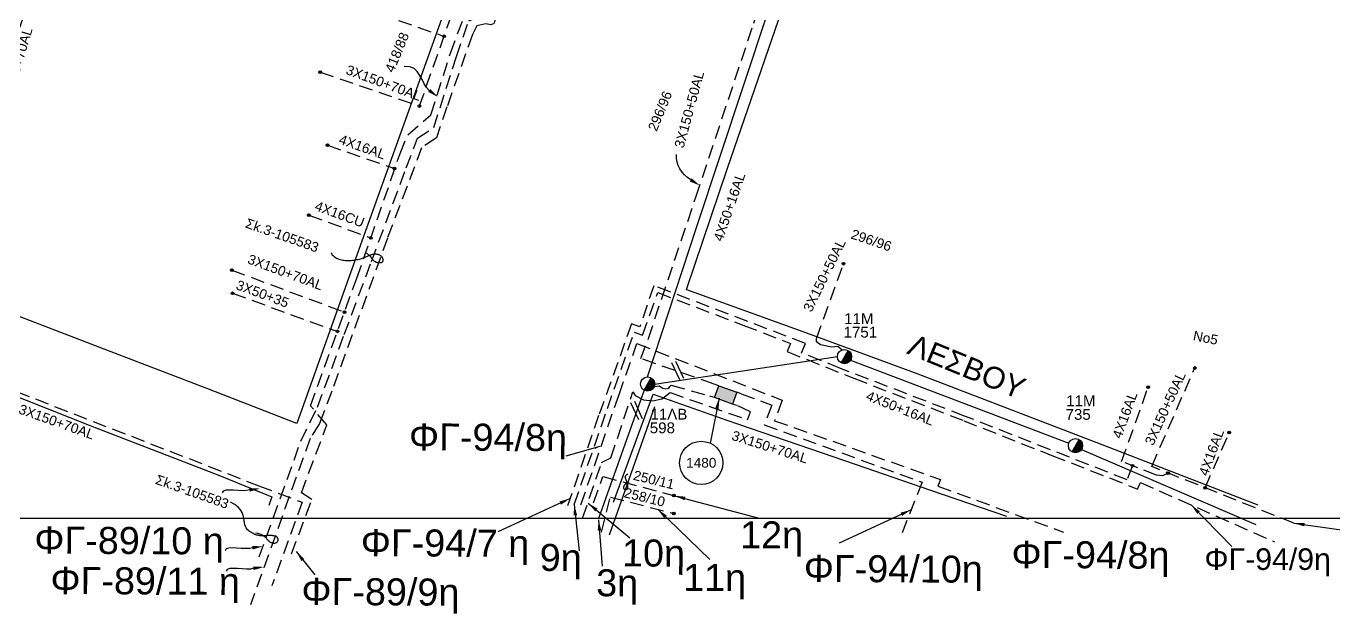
# Model space of a CAD drawing. Header units: millimetres. Extents: x 751 to 1825, y 360 to 872.
# Drawn here: x 1406.9 to 1527.8, y 361 to 415.4 of the extents above; entities that cross this region are included whole.
import ezdxf

# ---------------------------------------------------------------- set-up
doc = ezdxf.new("R2010")
doc.units = ezdxf.units.MM
doc.linetypes.add('DASHED', pattern=[19.05, 12.7, -6.35])
for name, color, linetype in [('Link Box 4 Διευθύνσεων', 7, 'Continuous'), ('Άγνωστα', 7, 'Continuous'), ('Γυμνά εναέρια ΧΤ (3Φ)   3x35+35CU', 7, 'Continuous'), ('Γυμνά εναέρια ΧΤ και ΦΟΠ (3Φ)   4x50+16AL', 7, 'Continuous'), ('Επιγραφές - Σχήματα', 7, 'Continuous'), ('Καλώδια ΧΤ   3x150+50AL', 7, 'DASHED'), ('Καλώδια ΧΤ   3x150+50AL XLPE', 7, 'DASHED'), ('Καλώδια ΧΤ   3x150AL+50CU', 7, 'DASHED'), ('Καλώδια ΧΤ   3x150AL+50XLPE', 7, 'DASHED'), ('Στύλος ΦΜ', 7, 'Continuous'), ('Στύλος ΦΜ @ 1', 7, 'Continuous'), ('Συνδέσεις', 7, 'Continuous'), ('Τομή', 7, 'Continuous'), ('Υπόβαθρο ΔΕΗ', 7, 'Continuous'), ('Υπόγεια καλώδια Δικτύου ΧΤ και Παρ. ΧΤ - 3X150+70 AL', 7, 'DASHED'), ('Υπόγεια καλώδια Παροχών ΧΤ   4x16AL', 7, 'DASHED'), ('Υπόγεια καλώδια Παροχών ΧΤ   4x16CU', 7, 'DASHED')]:
    doc.layers.add(name, color=color, linetype=linetype)
doc.styles.add('arial', font='ARIAL.TTF')
doc.styles.get("Standard").update_dxf_attribs({"font": 'ARIAL.TTF'})
doc.linetypes.add('SYN_LINE', pattern='A,0.5,-0.0001,["/\\/\\/\\/",Standard,S=0.1,R=0,X=0,Y=-0.05],-0.25', length=0.7501)
doc.dimstyles.new('ISO-25', dxfattribs={"dimtxt": 2.5, "dimasz": 2.5, "dimexe": 1.25, "dimexo": 0.625, "dimtad": 1, "dimtxsty": 'Standard', "dimcen": 2.5, "dimadec": 0, "dimazin": 0, "dimtfac": 1, "dimtmove": 0, "dimatfit": 3, "dimfxl": 1, "dimarcsym": 0})

# ---------------------------------------------------------------- blocks, each defined once
blk = doc.blocks.new('ΥΠΑΡΧΩΝ ΤΣΙΜΕΝΤΕΝΙΟΣ ΣΤΥΛΟΣ')
at = {"layer": 'Στύλος ΦΜ'}
blk.add_hatch(color=256, dxfattribs=at).paths.add_polyline_path([(-1.29, -2.28, 0.574793), (2.62, 0, 0.268822), (1.3, 2.27)])
blk.add_line((-1.29, -2.28), (1.3, 2.27), dxfattribs=at)
blk.add_circle((0, 0), 2.62, dxfattribs=at)
at = {"layer": 'Στύλος ΦΜ', "flags": 4}
for tag, p in [('ΑΡΙΘΜΟΣ', (-4.68, 8.05)), ('ΤΥΠΟΣ', (-4.91, 3.03))]:
    blk.add_attdef(tag, p, '', height=4, dxfattribs=at)
blk = doc.blocks.new('_ΣΥΝΔΕΣΗ')
at = {"layer": 'Συνδέσεις', "linetype": 'SYN_LINE', "ltscale": 40}
blk.add_hatch(color=256, dxfattribs=at).paths.add_polyline_path([(0.5, -0.01, 1), (-0.5, -0.01, 1)])
at = {"layer": 'Συνδέσεις'}
blk.add_circle((0, -0.01), 0.5, dxfattribs=at)
blk = doc.blocks.new('ΤΟΜΗ')
at = {"layer": 'Τομή', "ltscale": 40}
for p, q in [((-5.68, 0), (5.68, 0)), ((5.68, -2.33), (-5.68, -2.33))]:
    blk.add_line(p, q, dxfattribs=at)
blk = doc.blocks.new('LINK BOX 4 ΑΝΑΧΩΡΗΣΕΩΝ')
at = {"layer": 'Link Box 4 Διευθύνσεων', "ltscale": 40}
blk.add_hatch(color=256, dxfattribs=at).paths.add_polyline_path([(-3.54, 0), (-3.54, -4.67), (3.54, -4.67), (3.54, 0)])
for p, q in [((-3.54, 0), (-5.33, 0)), ((5.33, 0), (3.54, 0)), ((-3.54, -4.67), (-5.33, -4.67)), ((5.33, -4.67), (3.54, -4.67))]:
    blk.add_line(p, q, dxfattribs=at)
blk.add_lwpolyline([(-3.54, -4.67), (-3.54, 0), (3.54, 0), (3.54, -4.67)], close=True, dxfattribs=at)

msp = doc.modelspace()

# ---------------------------------------------------------------- linework, layer by layer
at = {"layer": 'Άγνωστα', "color": 85, "linetype": 'DASHED', "ltscale": 0.1}
msp.add_lwpolyline([(1443.26, 408.01), (1450.08, 427.34), (1450.41, 427.45), (1451.11, 427.28), (1451.42, 427.62)], dxfattribs=at)
at = {"layer": 'Άγνωστα', "color": 173, "linetype": 'DASHED', "ltscale": 0.1}
for points in [[(1482.35, 385.43), (1481.95, 385.76), (1481.41, 385.69), (1480.34, 385.92), (1479.99, 386.19), (1479.99, 386.49), (1482.47, 393.42)], [(1464.98, 382.06), (1465.44, 382.13), (1465.59, 382.01), (1465.76, 381.9), (1466.03, 381.84), (1466.32, 381.9), (1466.43, 382.04), (1466.55, 382.17), (1470.12, 381.18)], [(1458.35, 369.88), (1460.11, 375.02), (1460.97, 375.45), (1463, 381.56), (1463.22, 381.21), (1463.99, 380.81), (1464.85, 380.74), (1465.69, 380.92), (1466.44, 381.49), (1473.61, 378.98), (1473.87, 379.72), (1472.63, 380.29)]]:
    msp.add_lwpolyline(points, dxfattribs=at)
at = {"layer": 'Γυμνά εναέρια ΧΤ (3Φ)   3x35+35CU', "color": 173, "linetype": 'DASHED', "ltscale": 0.1}
msp.add_lwpolyline([(1425.97, 390.68), (1435.68, 387.15)], dxfattribs=at)
at = {"layer": 'Γυμνά εναέρια ΧΤ και ΦΟΠ (3Φ)   4x50+16AL', "color": 6, "ltscale": 0.1}
msp.add_lwpolyline([(1464.36, 382.94), (1468.87, 396.76), (1475.44, 416.56)], dxfattribs=at)
at = {"layer": 'Γυμνά εναέρια ΧΤ και ΦΟΠ (3Φ)   4x50+16AL', "color": 173, "ltscale": 0.1}
for points in [[(1465.01, 382.28), (1481.91, 384.82)], [(1483.13, 384.49), (1503.32, 376.8)], [(1504.48, 376.22), (1520.62, 369.29)]]:
    msp.add_lwpolyline(points, dxfattribs=at)
at = {"layer": 'Γυμνά εναέρια ΧΤ και ΦΟΠ (3Φ)   4x50+16AL', "color": 85, "ltscale": 0.1}
for points in [[(1464.04, 381.71), (1459.82, 369.84)], [(1465.01, 380.18), (1460.79, 368.3)]]:
    msp.add_lwpolyline(points, dxfattribs=at)
at = {"layer": 'Επιγραφές - Σχήματα', "ltscale": 0.1}
msp.add_lwpolyline([(1720, 856.45), (751.91, 856.45), (751.91, 369.88), (1720, 369.88)], close=True, dxfattribs=at)
for points in [[(1444.17, 409.45), (1443.9, 409.72), (1443.69, 410.07), (1443.5, 410.45), (1443.3, 410.84), (1443.06, 411.19), (1442.76, 411.47), (1442.37, 411.64), (1441.85, 411.67)], [(1468.35, 401.17), (1468.05, 401.39), (1467.78, 401.64), (1467.54, 401.9), (1467.35, 402.18), (1467.2, 402.49), (1467.09, 402.81), (1467.04, 403.15), (1467.04, 403.51)], [(1435.08, 394.46), (1435.13, 394.35), (1435.2, 394.25), (1435.28, 394.16), (1435.38, 394.07), (1435.48, 394), (1435.58, 393.94), (1435.69, 393.89), (1435.81, 393.84), (1435.93, 393.81), (1436.04, 393.77), (1436.17, 393.75), (1436.29, 393.73), (1436.41, 393.72), (1436.54, 393.71), (1436.67, 393.71), (1436.8, 393.71), (1436.94, 393.72), (1437.07, 393.73), (1437.21, 393.75), (1437.34, 393.77), (1437.47, 393.79), (1437.6, 393.82), (1437.73, 393.85), (1437.85, 393.88), (1437.96, 393.92), (1438.07, 393.96), (1438.17, 394), (1438.27, 394.04), (1438.36, 394.08), (1438.45, 394.12), (1438.53, 394.15), (1438.6, 394.18), (1438.68, 394.21), (1438.74, 394.24), (1438.81, 394.26), (1438.87, 394.27), (1438.93, 394.29), (1438.98, 394.3), (1439.04, 394.31), (1439.09, 394.31), (1439.15, 394.32), (1439.2, 394.32), (1439.25, 394.32), (1439.31, 394.31), (1439.36, 394.31), (1439.41, 394.3), (1439.46, 394.28), (1439.5, 394.26), (1439.55, 394.24), (1439.59, 394.22), (1439.63, 394.19), (1439.67, 394.17), (1439.7, 394.13), (1439.74, 394.1), (1439.77, 394.06), (1439.79, 394.03), (1439.81, 393.99), (1439.83, 393.95), (1439.85, 393.91), (1439.86, 393.87), (1439.87, 393.83), (1439.88, 393.79), (1439.88, 393.75), (1439.88, 393.71), (1439.87, 393.68), (1439.86, 393.65), (1439.85, 393.62), (1439.83, 393.59), (1439.81, 393.56), (1439.79, 393.54), (1439.76, 393.53), (1439.72, 393.51), (1439.68, 393.5), (1439.63, 393.5), (1439.58, 393.49), (1439.53, 393.49), (1439.47, 393.5), (1439.42, 393.5), (1439.37, 393.51), (1439.32, 393.53), (1439.27, 393.54), (1439.23, 393.56), (1439.19, 393.58), (1439.15, 393.6), (1439.12, 393.62), (1439.08, 393.64), (1439.05, 393.67), (1439.03, 393.7), (1439, 393.72), (1438.97, 393.75), (1438.95, 393.78), (1438.93, 393.8), (1438.91, 393.83), (1438.89, 393.86), (1438.87, 393.89), (1438.85, 393.91), (1438.83, 393.94), (1438.81, 393.97), (1438.8, 393.99), (1438.78, 394.02), (1438.76, 394.05), (1438.74, 394.08), (1438.72, 394.1), (1438.69, 394.13), (1438.66, 394.15), (1438.63, 394.18), (1438.6, 394.21), (1438.56, 394.23), (1438.52, 394.26), (1438.47, 394.29), (1438.41, 394.32), (1438.35, 394.35)], [(1462.61, 373.2), (1462.48, 373.13), (1462.38, 373.06), (1462.3, 373.01), (1462.24, 372.97), (1462.2, 372.93), (1462.18, 372.9), (1462.16, 372.87), (1462.15, 372.84), (1462.15, 372.81), (1462.14, 372.77), (1462.14, 372.74), (1462.14, 372.71), (1462.14, 372.68), (1462.14, 372.65), (1462.15, 372.62), (1462.16, 372.6), (1462.18, 372.57), (1462.19, 372.55), (1462.21, 372.54), (1462.23, 372.52), (1462.26, 372.51), (1462.28, 372.5), (1462.31, 372.5), (1462.33, 372.5), (1462.36, 372.51), (1462.38, 372.52), (1462.41, 372.53), (1462.43, 372.55), (1462.46, 372.57), (1462.48, 372.59), (1462.49, 372.62), (1462.51, 372.65), (1462.52, 372.68), (1462.53, 372.71), (1462.54, 372.74), (1462.54, 372.78), (1462.54, 372.81), (1462.54, 372.85), (1462.54, 372.89), (1462.53, 372.93), (1462.52, 372.98), (1462.51, 373.02), (1462.5, 373.07), (1462.48, 373.12), (1462.47, 373.17), (1462.45, 373.21), (1462.43, 373.26), (1462.42, 373.3), (1462.4, 373.35), (1462.38, 373.39), (1462.37, 373.43), (1462.35, 373.47), (1462.34, 373.51), (1462.32, 373.55), (1462.31, 373.58), (1462.3, 373.62), (1462.29, 373.66), (1462.29, 373.69), (1462.3, 373.73), (1462.31, 373.77), (1462.34, 373.82), (1462.38, 373.86), (1462.44, 373.91), (1462.52, 373.97)], [(1427.54, 372.48), (1427.26, 372.42), (1426.9, 372.4), (1426.49, 372.42), (1426.07, 372.45), (1425.68, 372.47), (1425.35, 372.45), (1425.12, 372.37), (1425.02, 372.21)], [(1428.09, 368.52), (1428.29, 368.48), (1428.46, 368.43), (1428.6, 368.38), (1428.72, 368.33), (1428.82, 368.27), (1428.9, 368.21), (1428.96, 368.15), (1429.02, 368.09), (1429.07, 368.04), (1429.12, 367.98), (1429.16, 367.93), (1429.2, 367.89), (1429.24, 367.84), (1429.28, 367.8), (1429.32, 367.76), (1429.36, 367.72), (1429.41, 367.69), (1429.46, 367.66), (1429.52, 367.63), (1429.57, 367.61), (1429.63, 367.59), (1429.69, 367.57), (1429.74, 367.56), (1429.8, 367.56), (1429.85, 367.56), (1429.9, 367.56), (1429.95, 367.58), (1429.99, 367.59), (1430.03, 367.61), (1430.07, 367.63), (1430.1, 367.66), (1430.13, 367.7), (1430.15, 367.73), (1430.17, 367.77), (1430.18, 367.82), (1430.18, 367.86), (1430.18, 367.9), (1430.18, 367.95), (1430.16, 367.99), (1430.14, 368.03), (1430.12, 368.07), (1430.09, 368.1), (1430.05, 368.13), (1430.01, 368.16), (1429.97, 368.18), (1429.92, 368.2), (1429.87, 368.22), (1429.82, 368.23), (1429.76, 368.24), (1429.71, 368.25), (1429.66, 368.26), (1429.6, 368.26), (1429.55, 368.27), (1429.49, 368.27), (1429.43, 368.27), (1429.38, 368.27), (1429.32, 368.26), (1429.26, 368.26), (1429.2, 368.26), (1429.14, 368.25), (1429.07, 368.25), (1429, 368.24), (1428.93, 368.24), (1428.86, 368.24), (1428.78, 368.24), (1428.7, 368.24), (1428.62, 368.24), (1428.53, 368.25), (1428.44, 368.26), (1428.36, 368.27), (1428.28, 368.29), (1428.19, 368.31), (1428.12, 368.34), (1428.04, 368.37), (1427.97, 368.4), (1427.89, 368.44), (1427.82, 368.48), (1427.75, 368.52), (1427.68, 368.57), (1427.6, 368.62), (1427.52, 368.67), (1427.45, 368.73), (1427.37, 368.8), (1427.3, 368.88), (1427.23, 368.99), (1427.17, 369.11), (1427.12, 369.26), (1427.08, 369.44), (1427.05, 369.65), (1427.01, 369.88), (1426.95, 370.13), (1426.86, 370.39), (1426.71, 370.65), (1426.49, 370.9), (1426.18, 371.13), (1425.77, 371.34)], [(1427.81, 367.14), (1427.53, 367.07), (1427.17, 367.05), (1426.76, 367.07), (1426.34, 367.1), (1425.95, 367.12), (1425.62, 367.1), (1425.39, 367.02), (1425.29, 366.86)], [(1427.9, 365.23), (1427.62, 365.16), (1427.26, 365.15), (1426.85, 365.17), (1426.43, 365.2), (1426.04, 365.22), (1425.71, 365.2), (1425.48, 365.12), (1425.39, 364.96)]]:
    msp.add_lwpolyline(points, dxfattribs=at)
msp.add_circle((1469.32, 374.99), 2, dxfattribs=at)
at = {"layer": 'Επιγραφές - Σχήματα'}
for points in [[(1444.27, 409.58), (1444.97, 408.84), (1444.07, 409.31)], [(1468.44, 401.31), (1469.21, 400.65), (1468.27, 401.02)], [(1427.52, 372.65), (1428.53, 372.61), (1427.56, 372.32)], [(1427.79, 367.3), (1428.8, 367.26), (1427.83, 366.97)], [(1427.88, 365.4), (1428.9, 365.36), (1427.92, 365.07)]]:
    msp.add_solid(points, dxfattribs=at)
at = {"layer": 'Καλώδια ΧΤ   3x150+50AL', "color": 151, "linetype": 'DASHED', "ltscale": 0.1}
msp.add_lwpolyline([(1470.51, 382.28), (1463.74, 384.63), (1464.43, 386.5), (1468.82, 399.58), (1474.19, 415.68), (1474.47, 416.61), (1474.13, 417.23), (1473.96, 417.77), (1474.16, 418.36), (1474.59, 418.82), (1475.23, 419.02), (1475.6, 419.01)], dxfattribs=at)
at = {"layer": 'Καλώδια ΧΤ   3x150+50AL', "color": 1, "linetype": 'DASHED', "ltscale": 0.1}
msp.add_lwpolyline([(1458.19, 371.11), (1461.72, 381.32), (1463.37, 386.03), (1476.79, 380.79), (1476.1, 378.89), (1491.45, 373.45), (1491.2, 372.84), (1502.82, 368.58)], dxfattribs=at)
at = {"layer": 'Καλώδια ΧΤ   3x150+50AL', "color": 5, "linetype": 'DASHED', "ltscale": 0.1}
msp.add_lwpolyline([(1524.11, 369.42), (1510.98, 374.65), (1514.96, 383.77)], dxfattribs=at)
at = {"layer": 'Καλώδια ΧΤ   3x150+50AL', "color": 173, "linetype": 'DASHED', "ltscale": 0.1}
msp.add_lwpolyline([(1473.02, 381.39), (1475.85, 380.32), (1475.15, 378.5), (1489.74, 373.21), (1487.89, 368.5)], dxfattribs=at)
at = {"layer": 'Καλώδια ΧΤ   3x150+50AL XLPE', "color": 5, "ltscale": 0.1}
msp.add_lwpolyline([(1509.19, 374.73), (1508.7, 373.42), (1493.67, 379.32), (1482.2, 383.73), (1478.59, 385.18), (1478.96, 386.03), (1464.92, 391.38), (1463.64, 387.57), (1462.88, 387.85), (1459.83, 379.36), (1456.96, 371.01)], dxfattribs=at)
at = {"layer": 'Καλώδια ΧΤ   3x150+50AL XLPE', "color": 2, "linetype": 'DASHED', "ltscale": 0.1}
msp.add_lwpolyline([(1457.57, 371.13), (1460.64, 380.02), (1463.13, 387.09), (1463.9, 386.81), (1465.29, 390.75), (1473.26, 387.71), (1477.58, 386.04), (1477.27, 385.28), (1483.44, 382.81), (1493.6, 378.89), (1501.75, 375.67), (1509.68, 372.57), (1509.94, 373.16), (1522.34, 367.69)], dxfattribs=at)
at = {"layer": 'Καλώδια ΧΤ   3x150AL+50CU', "color": 27, "linetype": 'DASHED', "ltscale": 0.1}
msp.add_lwpolyline([(1453.13, 434.61), (1455.03, 433.95), (1453.4, 429.02), (1453.92, 428.38), (1450.81, 419.34), (1451.1, 418.75), (1450.16, 415.64), (1449.87, 415.53), (1449.41, 415.62), (1448.58, 415.43), (1448.16, 414.62), (1445.8, 407.92), (1444.83, 405.05), (1443.46, 404.15), (1440.3, 395.79), (1435.15, 381.61), (1434.01, 378.64), (1433.14, 377.25), (1427.64, 361.84)], dxfattribs=at)
at = {"layer": 'Καλώδια ΧΤ   3x150AL+50CU', "color": 173, "linetype": 'DASHED', "ltscale": 0.1}
msp.add_lwpolyline([(1431.42, 366.56), (1433.32, 371.6), (1432.34, 372.22), (1434.7, 378.51), (1433.18, 380.26), (1437.47, 392.08), (1441.47, 403.62), (1442.17, 405.33), (1444.32, 407.2), (1446.12, 412.89), (1447.72, 417.18), (1448.64, 417.17), (1449, 417.45), (1452.96, 427.91), (1452.46, 428.78), (1452.39, 429.19), (1452.86, 430.37)], dxfattribs=at)
at = {"layer": 'Καλώδια ΧΤ   3x150AL+50CU', "color": 85, "linetype": 'DASHED', "ltscale": 0.1}
msp.add_lwpolyline([(1428.45, 366.28), (1432.28, 376.99), (1433.83, 380.14), (1436.3, 386.86), (1438.82, 393.61), (1442.03, 402.28), (1443.08, 405.02), (1444.59, 406.01), (1446.68, 412.59), (1447.82, 415.89), (1448.76, 416.25), (1449.53, 416.74), (1449.97, 417.5), (1449.86, 418.43), (1448.18, 419.01), (1451.42, 427.62)], dxfattribs=at)
at = {"layer": 'Καλώδια ΧΤ   3x150AL+50XLPE', "color": 151, "linetype": 'DASHED', "ltscale": 0.1}
msp.add_lwpolyline([(1459.36, 371.29), (1460.23, 373.72), (1466.85, 371.95)], dxfattribs=at)
at = {"layer": 'Καλώδια ΧΤ   3x150AL+50XLPE', "color": 133, "linetype": 'DASHED', "ltscale": 0.1}
msp.add_lwpolyline([(1460.11, 368.57), (1460.92, 371.83), (1466.84, 370.29)], dxfattribs=at)
at = {"layer": 'Υπόβαθρο ΔΕΗ', "ltscale": 0.1}
for points in [[(1398.19, 391.61), (1401.84, 402.53), (1406.47, 415.74), (1410.91, 427.71), (1416.18, 442.32), (1418.95, 450.42), (1423.18, 448.7), (1429.78, 446.08), (1440.42, 441.79), (1452.76, 436.88), (1448.82, 425.89), (1443.85, 412), (1437.5, 394.3), (1431.92, 378.64), (1423.83, 381.77), (1413.71, 385.66), (1398.19, 391.61)], [(1467.96, 391.02), (1471.75, 402.25), (1479.95, 426.09), (1484.2, 438.38), (1497.66, 433.54), (1513.28, 427.57), (1522.4, 424.12), (1545.3, 415.35), (1534.92, 384.28), (1530.58, 371.09)], [(1467.96, 391.02), (1479.06, 387.03), (1489.35, 383.22), (1506.62, 376.61), (1520.8, 371.11)], [(1391.03, 370.78), (1394.22, 379.84), (1396.08, 384.98), (1402.81, 382.38), (1412.87, 378.43), (1424.61, 373.89), (1429.61, 371.85), (1429.32, 371.04)], [(1461.22, 371.36), (1464.86, 381.36), (1471.68, 378.94), (1482.65, 375.17), (1490.52, 372.45), (1497.55, 370.06)]]:
    msp.add_lwpolyline(points, dxfattribs=at)
at = {"layer": 'Υπόγεια καλώδια Δικτύου ΧΤ και Παρ. ΧΤ - 3X150+70 AL', "color": 85, "linetype": 'DASHED', "ltscale": 0.1}
msp.add_lwpolyline([(1434.08, 411.15), (1443.26, 408.01)], dxfattribs=at)
at = {"layer": 'Υπόγεια καλώδια Δικτύου ΧΤ και Παρ. ΧΤ - 3X150+70 AL', "color": 173, "linetype": 'DASHED', "ltscale": 0.1}
msp.add_lwpolyline([(1425.9, 392.82), (1436.33, 388.94)], dxfattribs=at)
at = {"layer": 'Υπόγεια καλώδια Δικτύου ΧΤ και Παρ. ΧΤ - 3X150+70 AL', "color": 62, "linetype": 'DASHED', "ltscale": 0.1}
msp.add_lwpolyline([(1381.26, 381.6), (1387.18, 379.86), (1389.81, 386.92), (1395.56, 384.86), (1395.92, 385.45), (1397.09, 385.04), (1428.4, 372.87), (1432.4, 371.35), (1429.6, 363.6)], dxfattribs=at)
at = {"layer": 'Υπόγεια καλώδια Παροχών ΧΤ   4x16AL', "color": 85, "linetype": 'DASHED', "ltscale": 0.1}
msp.add_lwpolyline([(1439.52, 416.55), (1445.55, 414.45)], dxfattribs=at)
at = {"layer": 'Υπόγεια καλώδια Παροχών ΧΤ   4x16AL', "color": 5, "linetype": 'DASHED', "ltscale": 0.1}
msp.add_lwpolyline([(1512.51, 374.04), (1511.99, 373.78), (1511.43, 373.86), (1509.7, 374.54), (1508.19, 375.1), (1510.65, 381.98)], dxfattribs=at)
at = {"layer": 'Υπόγεια καλώδια Παροχών ΧΤ   4x16AL', "color": 27, "linetype": 'DASHED', "ltscale": 0.1}
msp.add_lwpolyline([(1515.92, 372.68), (1518.14, 377.78)], dxfattribs=at)
at = {"layer": 'Υπόγεια καλώδια Παροχών ΧΤ   4x16CU', "color": 173, "linetype": 'DASHED', "ltscale": 0.1}
for points in [[(1434.76, 404.38), (1440.98, 402.21)], [(1433.03, 397.91), (1438.76, 395.8)]]:
    msp.add_lwpolyline(points, dxfattribs=at)

# ---------------------------------------------------------------- block references
at = {"layer": 'Link Box 4 Διευθύνσεων', "ltscale": 0.1, "xscale": 0.2500000000000227, "yscale": 0.2500000000000227, "zscale": 0.2500000000000227, "rotation": 340.4716323904483}
msp.add_blockref('LINK BOX 4 ΑΝΑΧΩΡΗΣΕΩΝ', (1471.77, 381.83), dxfattribs=at)
at = {"layer": 'Στύλος ΦΜ @ 1', "ltscale": 0.1}
ref = msp.add_blockref('ΥΠΑΡΧΩΝ ΤΣΙΜΕΝΤΕΝΙΟΣ ΣΤΥΛΟΣ', (1482.57, 384.82), dxfattribs=dict(at, xscale=0.25, yscale=0.25, zscale=0.25))
ref.add_attrib('ΤΥΠΟΣ', '1751', (1482.48, 386.58), dxfattribs={"layer": 'Στύλος ΦΜ', "height": 1, "flags": 4})
ref.add_attrib('ΑΡΙΘΜΟΣ', '11M', (1482.53, 387.83), dxfattribs={"layer": 'Στύλος ΦΜ', "height": 1, "flags": 4})
ref = msp.add_blockref('ΥΠΑΡΧΩΝ ΤΣΙΜΕΝΤΕΝΙΟΣ ΣΤΥΛΟΣ', (1464.36, 382.28), dxfattribs=dict(at, xscale=0.25, yscale=0.25, zscale=0.25))
ref.add_attrib('ΤΥΠΟΣ', '598', (1464.56, 377.73), dxfattribs={"layer": 'Στύλος ΦΜ', "height": 1, "flags": 4})
ref.add_attrib('ΑΡΙΘΜΟΣ', '11ΛB', (1464.62, 378.99), dxfattribs={"layer": 'Στύλος ΦΜ', "height": 1, "flags": 4})
ref = msp.add_blockref('ΥΠΑΡΧΩΝ ΤΣΙΜΕΝΤΕΝΙΟΣ ΣΤΥΛΟΣ', (1503.93, 376.58), dxfattribs=dict(at, xscale=0.25, yscale=0.25, zscale=0.25))
ref.add_attrib('ΤΥΠΟΣ', '735', (1503.01, 378.97), dxfattribs={"layer": 'Στύλος ΦΜ', "height": 1, "flags": 4})
ref.add_attrib('ΑΡΙΘΜΟΣ', '11M', (1503.07, 380.23), dxfattribs={"layer": 'Στύλος ΦΜ', "height": 1, "flags": 4})
at = {"layer": 'Συνδέσεις', "ltscale": 0.1, "xscale": 0.25, "yscale": 0.25, "zscale": 0.25}
for p in [(1445.54, 414.46), (1434.08, 411.15), (1443.26, 408.01), (1434.76, 404.39), (1440.96, 402.22), (1433.03, 397.91), (1438.76, 395.8), (1482.47, 393.42), (1425.9, 392.83), (1425.97, 390.68), (1436.33, 388.94), (1435.68, 387.16), (1514.96, 383.77), (1510.65, 381.99), (1518.15, 377.79), (1509.19, 374.73), (1512.51, 374.04), (1515.92, 372.68), (1466.79, 371.97), (1466.78, 370.31)]:
    msp.add_blockref('_ΣΥΝΔΕΣΗ', p, dxfattribs=at)
at = {"layer": 'Τομή', "ltscale": 0.1, "xscale": 0.1533200988279256, "yscale": 0.1533200988279256, "zscale": 0.1533200988279256, "rotation": 294.6838442413826}
for p in [(1467.3, 383.61), (1463.5, 379.9)]:
    msp.add_blockref('ΤΟΜΗ', p, dxfattribs=at)

# ---------------------------------------------------------------- texts
at = {"layer": 'Γυμνά εναέρια ΧΤ (3Φ)   3x35+35CU', "ltscale": 0.1, "insert": (1426.53, 391.93), "char_height": 0.9, "width": 84.1859, "attachment_point": 1, "rotation": 339.6597}
msp.add_mtext('3X50+35', dxfattribs=at)
at = {"layer": 'Γυμνά εναέρια ΧΤ και ΦΟΠ (3Φ)   4x50+16AL', "color": 7, "ltscale": 0.1, "char_height": 0.9, "width": 84.1859, "attachment_point": 1}
for insert, rotation in [((1470.42, 395.7), 71.03), ((1484.81, 381.68), 338.429)]:
    msp.add_mtext('4X50+16AL', dxfattribs=dict(at, insert=insert, rotation=rotation))
at = {"layer": 'Επιγραφές - Σχήματα', "ltscale": 0.1, "attachment_point": 1, "style": 'arial'}
for s, insert, char_height, width, rotation in [('{\\fArial|b0|i0|c161|p34;418/88}', (1440.03, 411.37), 0.9, 47.0228, 67.6852), ('{\\fArial|b0|i0|c161|p34;296/96}', (1464.36, 405.94), 0.9, 47.0228, 67.6852), ('{\\fArial|b0|i0|c161|p34;Σk.3-105583}', (1427.38, 397.64), 0.9, 47.0228, 340.606), ('{\\fArial|b0|i0|c161|p34;296/96}', (1483.38, 396.63), 0.9, 47.0228, 341.2646), ('No5', (1514.92, 387.23), 0.9, 84.1859, 348.768), ('ΦΓ-94/8η', (1442.3, 378.65), 2.5, 25.7317, 359.6929), ('{\\fArial|b0|i0|c161|p34;Σk.3-105583}', (1419.06, 373.92), 0.9, 47.0228, 340.606), ('250/11', (1463.18, 374.31), 0.9, 4.943, 346.3858), ('{\\fArial|b0|i0|c161|p34;258/10}', (1462.32, 372.7), 0.9, 47.0228, 346.3858), ('ΦΓ-89/10 η', (1407.65, 369.1), 2.5, 25.7317, 359.6929), ('ΦΓ-94/7 η', (1437.84, 368.86), 2.5, 25.7317, 359.6929), ('12η', (1472.92, 369.59), 2.5, 7.1416, 359.6929), ('10η', (1462, 367.91), 2.5, 7.1416, 359.6929), ('ΦΓ-94/8η', (1498.02, 367.77), 2.5, 25.7317, 359.6929), ('9η', (1454.39, 367.49), 2.5, 5.6386, 359.6929), ('ΦΓ-94/10η', (1478.81, 366.48), 2.5, 25.7317, 359.6929), ('ΦΓ-89/11 η', (1409.14, 365.36), 2.5, 25.7317, 359.6929), ('11η', (1467.65, 365.65), 2.5, 7.1416, 359.6929), ('ΦΓ-89/9η', (1432.35, 364.35), 2.5, 25.7317, 359.6929), ('3η', (1459.61, 365.15), 2.5, 5.6386, 359.6929)]:
    msp.add_mtext(s, dxfattribs=dict(at, insert=insert, char_height=char_height, width=width, rotation=rotation))
at = {"layer": 'Επιγραφές - Σχήματα', "ltscale": 0.1, "insert": (1493.87, 383.89), "char_height": 2, "attachment_point": 5, "rotation": 337.7273}
msp.add_mtext('ΛΕΣΒΟΥ', dxfattribs=at)
at = {"layer": 'Επιγραφές - Σχήματα', "ltscale": 0.1, "attachment_point": 5}
for s, insert, char_height, width in [('1480', (1469.32, 374.99), 0.9, 5.0311), ('ΦΓ-94/9η', (1521.7, 365.78), 2, 6.1441)]:
    msp.add_mtext(s, dxfattribs=dict(at, insert=insert, char_height=char_height, width=width))
at = {"layer": 'Καλώδια ΧΤ   3x150+50AL', "color": 7, "linetype": 'DASHED', "ltscale": 0.1, "char_height": 0.9, "width": 84.1859, "attachment_point": 1}
for insert, rotation in [((1466.81, 404.28), 74.7325), ((1478.7, 389.26), 63.9274), ((1510.3, 376.9), 65.3771)]:
    msp.add_mtext('3X150+50AL', dxfattribs=dict(at, insert=insert, rotation=rotation))
at = {"layer": 'Υπόγεια καλώδια Δικτύου ΧΤ και Παρ. ΧΤ - 3X150+70 AL', "color": 7, "linetype": 'DASHED', "ltscale": 0.1, "char_height": 0.9, "width": 84.1859, "attachment_point": 1}
for insert, rotation in [((1404.52, 408.38), 73.1686), ((1436.69, 411.84), 339.6597), ((1427.6, 394.32), 339.6597), ((1406.42, 380.44), 340.3776), ((1472.33, 378), 342.3074)]:
    msp.add_mtext('3X150+70AL', dxfattribs=dict(at, insert=insert, rotation=rotation))
at = {"layer": 'Υπόγεια καλώδια Παροχών ΧΤ   4x16AL', "color": 7, "linetype": 'DASHED', "ltscale": 0.1, "char_height": 0.9, "width": 84.1859, "attachment_point": 1}
for insert, rotation in [((1436.03, 405.4), 340.4112), ((1507.3, 377.47), 69.9284), ((1515.31, 374.01), 69.9284)]:
    msp.add_mtext('4X16AL', dxfattribs=dict(at, insert=insert, rotation=rotation))
at = {"layer": 'Υπόγεια καλώδια Παροχών ΧΤ   4x16CU', "color": 7, "linetype": 'DASHED', "ltscale": 0.1, "insert": (1433.81, 399.24), "char_height": 0.9, "width": 84.1859, "attachment_point": 1, "rotation": 339.7908}
msp.add_mtext('4X16CU', dxfattribs=at)

# ---------------------------------------------------------------- leaders
at = {"layer": 'Επιγραφές - Σχήματα', "ltscale": 0.1}
msp.add_leader([(1470.97, 380.98), (1470.14, 376.81)], dimstyle='ISO-25', override={"dimasz": 1, "dimgap": 0.625, "dimtad": 0}, dxfattribs=at)
at = {"layer": 'Επιγραφές - Σχήματα', "ltscale": 40}
for points, override in [([(1459.95, 376.49), (1456.8, 375.61)], {"dimasz": 0.5, "dimtad": 0}), ([(1457.19, 371.69), (1450.52, 368.6)], {"dimasz": 1, "dimtad": 0}), ([(1466.85, 371.95), (1474.68, 369.88)], {"dimasz": 1, "dimtad": 0}), ([(1457.57, 371.13), (1458.03, 366.84)], {"dimasz": 1, "dimtad": 0}), ([(1458.85, 371.27), (1462.72, 368.05)], {"dimasz": 1, "dimtad": 0}), ([(1465.29, 370.69), (1470.12, 366.05)], {"dimasz": 1, "dimtad": 0}), ([(1488.73, 370.65), (1482.06, 367.56)], {"dimasz": 1, "dimtad": 0}), ([(1514.62, 371.1), (1518.39, 367.25)], {"dimasz": 1, "dimtad": 0}), ([(1459.83, 369.73), (1460.17, 365.42)], {"dimasz": 1, "dimtad": 0}), ([(1524.11, 369.42), (1533.29, 368.1)], {"dimasz": 1, "dimtad": 0}), ([(1431.86, 366.78), (1433.57, 364.62)], {"dimasz": 1, "dimtad": 0})]:
    msp.add_leader(points, dimstyle='ISO-25', override=override, dxfattribs=at)

doc.saveas('drawing.dxf')
